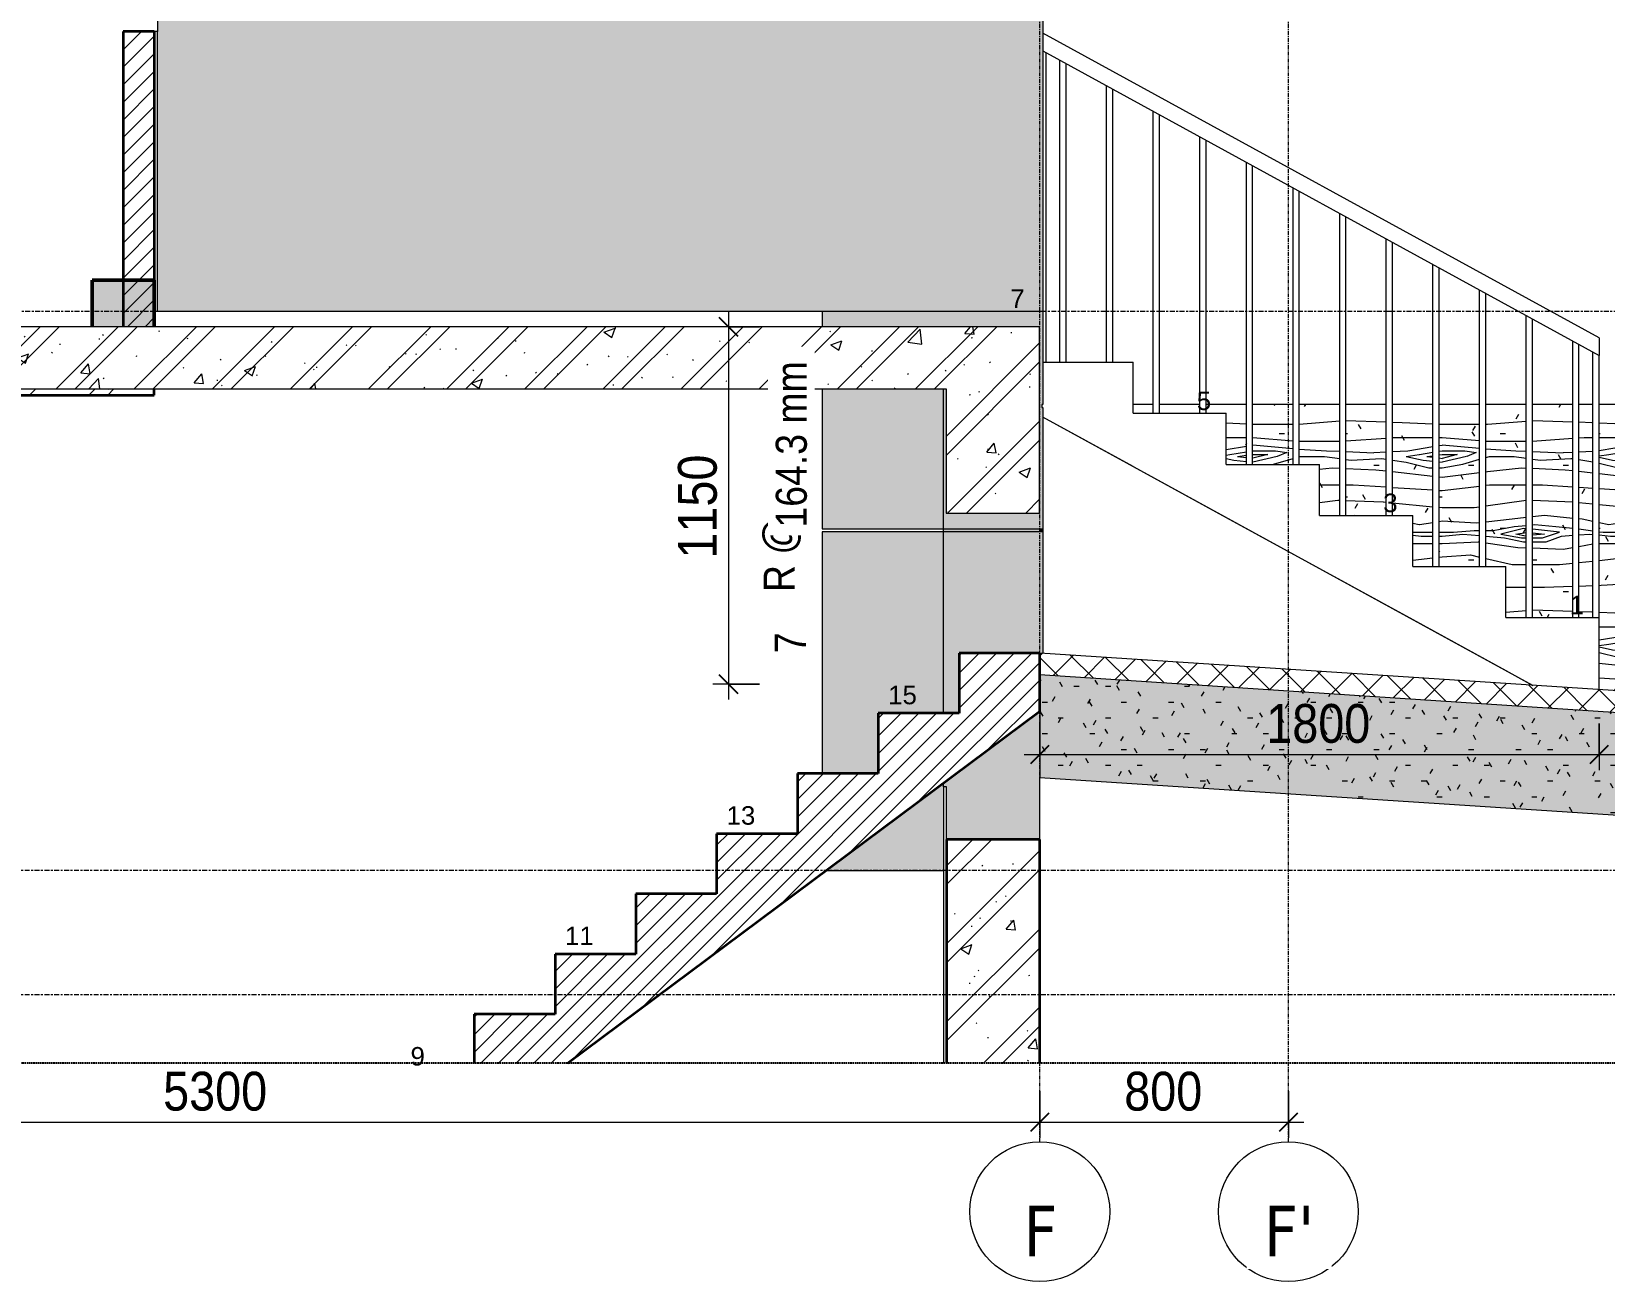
# Model space of a CAD drawing. Header units: millimetres. Extents: x 74302 to 149682, y -1785 to 49068.
# Drawn here: x 106040 to 111102, y -922 to 3100 of the extents above; entities that cross this region are included whole.
import ezdxf

# ---------------------------------------------------------------- set-up
doc = ezdxf.new("R2010")
doc.units = ezdxf.units.MM
for name, pattern in [('Centre', [31.75, 6.35, -4.7625, 15.875, -4.7625]), ('Demolished', [7.14375, 4.7625, -2.38125]), ('Grid Line', [22.225, 12.7, -3.175, 3.175, -3.175]), ('Hidden', [7.14375, 4.7625, -2.38125])]:
    doc.linetypes.add(name, pattern=pattern)
for name, color, linetype, lineweight in [('0-3', 90, 'Continuous', 5), ('A-ANNO-DIMS', 211, 'Continuous', 9), ('A-ANNO-DIMS-50', 211, 'Continuous', 9), ('A-DETL-DEMO', 6, 'Demolished', 18), ('A-DETL-GENF', 92, 'Continuous', 18), ('A-DETL-GENF-3', 92, 'Hidden', 25), ('A-DETL-GENF-4', 9, 'Continuous', 18), ('A-DETL-THIN', 151, 'Continuous', 18), ('A-FLOR-FNSH-1', 250, 'Continuous', 35), ('A-FLOR-FNSH-2', 7, 'Continuous', 18), ('A-FLOR-HRAL', 11, 'Continuous', 18), ('A-FLOR-HRAL-1', 7, 'Continuous', 18), ('A-FLOR-LEVL-2', 51, 'Centre', 9), ('A-FLOR-MCUT', 51, 'Continuous', 18), ('A-FLOR-PATT-1', 253, 'Continuous', 18), ('A-FLOR-PATT-2', 8, 'Continuous', 18), ('A-WALL', 113, 'Continuous', 18), ('A-WALL-2', 250, 'Continuous', 35), ('A-WALL-FNSH-1', 7, 'Continuous', 18), ('A-WALL-PATT-1', 9, 'Continuous', 18), ('A-WALL-PATT-3', 111, 'Continuous', 18), ('A-WALL-PATT-4', 255, 'Continuous', 5), ('A-WALL-PATT-5', 254, 'Continuous', 18), ('S-BEAM-1', 71, 'Continuous', 5), ('S-BEAM-3', 10, 'Continuous', 50), ('S-GRID-1', 1, 'Grid Line', 9), ('S-GRID-IDEN', 1, 'Continuous', 9), ('S-STRS', 31, 'Continuous', 18), ('S-STRS-1', 31, 'Continuous', 35), ('S-STRS-ANNO', 31, 'Continuous', 18), ('S-STRS-IDEN-1', 31, 'Continuous', 9)]:
    doc.layers.add(name, color=color, linetype=linetype, lineweight=lineweight)
doc.styles.add('Arial_1', font='arial.ttf', dxfattribs={"height": 59.53})
doc.styles.add('Tahoma_B', font='tahomabd.ttf', dxfattribs={"height": 162.5})
doc.styles.add('UTM Avo', font='', dxfattribs={"width": 0.9, "height": 125})
doc.styles.add('UTM Avo_1', font='', dxfattribs={"width": 0.9, "height": 100})
doc.styles.get('UTM Avo').set_extended_font_data('UTM Avo')
doc.styles.get('UTM Avo_1').set_extended_font_data('UTM Avo')
doc.dimstyles.new('1_Dim_chi_tiet_2_5', dxfattribs={"dimscale": 304.8, "dimtxt": 124.912619, "dimasz": 0.19685, "dimexe": 0.164042, "dimexo": 0.0625, "dimgap": 0.016404, "dimtad": 1, "dimdec": 0, "dimrnd": 5, "dimzin": 0, "dimdsep": 46, "dimtxsty": 'UTM Avo', "dimblk1": 'OBLIQUE', "dimblk2": 'OBLIQUE', "dimsah": 1, "dimcen": 0.09, "dimdle": 0.164042, "dimazin": 0, "dimtfac": 1, "dimtdec": 4, "dimtix": 1, "dimtmove": 0, "dimatfit": 3, "dimfxl": 0.328084, "dimfxlon": 1, "dimtvp": 1, "dimtolj": 1, "dimtzin": 0, "dimarcsym": 2})
pattern_1 = [(50, (43579.63, 15725), (364.368, -31.8783), [38.1, -419.1]), (355, (43579.63, 15725), (-70.486, 382.113), [30.48, -335.28]), (100.451, (43610, 15722.34), (293.885, 350.233), [32.38, -356.18]), (46.184, (43579.63, 15826.6), (542.158, -84.086), [57.15, -628.65]), (96.636, (43624.8, 15819.6), (474.805, 494.855), [48.57, -534.27]), (351.184, (43579.6, 15826.6), (474.81, 494.85), [45.72, -502.92]), (21, (43630.43, 15801.2), (303.2285, -204.5305), [38.1, -419.1]), (326, (43630.43, 15801.2), (123.604, 368.376), [30.48, -335.28]), (71.451, (43655.7, 15784.16), (426.834, 163.843), [32.38, -356.18]), (37.5, (43579.63, 15725), (6.1766, 169.1102), [3.353, -327.863, 3.353, -337.007, -336.55]), (37.5, (43579.63, 15725), (6.1766, 169.1102), [-671.576, 3.353, -333.197]), (7.5, (43579.63, 15725), (133.6389, 200.3615), [3.353, -190.703, 3.353, -320.243, -128.27]), (7.5, (43579.63, 15725), (133.6389, 200.3615), [-517.652, 3.353, -124.917]), (327.5, (43466.34, 15725), (271.1818, -11.4584), [3.353, -123.647, 3.353, -392.887, -525.78]), (327.5, (43466.34, 15725), (271.1818, -11.4584), [-523.24, 3.353, -522.427]), (317.5, (43415.54, 15725), (296.2585, 50.853), [3.353, -161.747, 3.353, -259.791, -373.38]), (317.5, (43415.54, 15725), (296.2585, 50.853), [-428.244, 3.353, -370.027]), (45, (43579.63, 15725), (-125.7236, 125.7236), []), (45, (43579.63, 15915.5), (-125.7236, 125.7236), [])]
pattern_2 = [(45, (108327.66, 15725), (-28.28427, 28.28427), [])]

# ---------------------------------------------------------------- blocks, each defined once
blk = doc.blocks.new('NCV_TKTC_KET CAU_rvt-3-TKCS_SẢNH - BẬC CẤP 2 - MẶT CẮT 2')
at = {"layer": 'A-FLOR-PATT-1'}
h = blk.add_hatch(dxfattribs=at)
h.set_pattern_fill('FP_19', color=256, style=0, pattern_type=2)
h.set_pattern_definition(pattern_1)
h.paths.add_polyline_path([(40436.9, 1930), (41687.4, 1930), (41687.4, 1950), (40436.9, 1950)])
h = blk.add_hatch(dxfattribs=at)
h.set_pattern_fill('FP_19', color=256, style=0, pattern_type=2)
h.set_pattern_definition(pattern_1)
h.paths.add_polyline_path([(40436.9, 1930), (41687.4, 1930), (41687.4, 1950), (40436.9, 1950)])
at = {"layer": 'A-WALL-PATT-1'}
h = blk.add_hatch(dxfattribs=at)
h.set_pattern_fill('FP_19', color=256, style=0, pattern_type=2)
h.set_pattern_definition(pattern_1)
h.paths.add_polyline_path([(44536.9, -220), (44536.9, 500), (44236.9, 500), (44236.9, -220)])
h = blk.add_hatch(dxfattribs=at)
h.set_pattern_fill('FP_19', color=256, style=0, pattern_type=2)
h.set_pattern_definition(pattern_1)
h.paths.add_polyline_path([(44536.9, -220), (44536.9, 500), (44236.9, 500), (44236.9, -220)])
at = {"layer": 'S-BEAM-1'}
blk.add_hatch(color=256, dxfattribs=at).paths.add_polyline_path([(41687.4, 2150), (41687.4, 2300), (41487.4, 2300), (41487.4, 2150)])
at = {"layer": 'A-FLOR-FNSH-1'}
for p, q in [((40436.9, 1930), (41687.4, 1930)), ((41687.4, 1930), (41687.4, 1950))]:
    blk.add_line(p, q, dxfattribs=at)
at = {"layer": 'A-WALL-2'}
for p, q in [((44236.9, 500), (44236.9, -220)), ((44536.9, 500), (44236.9, 500)), ((44536.9, -220), (44536.9, 500))]:
    blk.add_line(p, q, dxfattribs=at)
at = {"layer": 'S-BEAM-3'}
for p, q in [((41687.4, 2300), (41487.4, 2300)), ((41487.4, 2300), (41487.4, 2150)), ((41687.4, 2150), (41687.4, 2300))]:
    blk.add_line(p, q, dxfattribs=at)
blk = doc.blocks.new('Railing - 20mm-1483599-TKCS_SẢNH - BẬC CẤP 2 - MẶT CẮT 2')
at = {"layer": 'A-FLOR-HRAL'}
for p, q in [((44601.9, 2035.7), (44601.9, 3007.4)), ((44621.9, 2035.7), (44621.9, 2996.4))]:
    blk.add_line(p, q, dxfattribs=at)
blk = doc.blocks.new('Railing - 20mm-1483597-TKCS_SẢNH - BẬC CẤP 2 - MẶT CẮT 2')
at = {"layer": 'A-FLOR-HRAL'}
for p, q in [((44751.9, 2035.7), (44751.9, 2925.3)), ((44771.9, 2035.7), (44771.9, 2914.3))]:
    blk.add_line(p, q, dxfattribs=at)
blk = doc.blocks.new('Railing - 20mm-1483595-TKCS_SẢNH - BẬC CẤP 2 - MẶT CẮT 2')
at = {"layer": 'A-FLOR-HRAL'}
blk.add_line((44556.9, 2035.7), (44556.9, 3032), dxfattribs=at)
blk = doc.blocks.new('Railing - 20mm-1483593-TKCS_SẢNH - BẬC CẤP 2 - MẶT CẮT 2')
at = {"layer": 'A-FLOR-HRAL'}
for p, q in [((46316.9, 1214.3), (46316.9, 2068.2)), ((46336.9, 1214.3), (46336.9, 2057.3))]:
    blk.add_line(p, q, dxfattribs=at)
blk = doc.blocks.new('Railing - Railing-939774-TKCS_SẢNH - BẬC CẤP 2 - MẶT CẮT 2')
for name, p in [('Railing - 20mm-1483595-TKCS_SẢNH - BẬC CẤP 2 - MẶT CẮT 2', (0, 0)), ('Railing - 20mm-1483599-TKCS_SẢNH - BẬC CẤP 2 - MẶT CẮT 2', (0, 0)), ('Railing - 20mm-1483597-TKCS_SẢNH - BẬC CẤP 2 - MẶT CẮT 2', (0, 0)), ('Railing - 20mm-1483599-TKCS_SẢNH - BẬC CẤP 2 - MẶT CẮT 2', (300, -164.3)), ('Railing - 20mm-1483597-TKCS_SẢNH - BẬC CẤP 2 - MẶT CẮT 2', (300, -164.3)), ('Railing - 20mm-1483599-TKCS_SẢNH - BẬC CẤP 2 - MẶT CẮT 2', (600, -328.6)), ('Railing - 20mm-1483597-TKCS_SẢNH - BẬC CẤP 2 - MẶT CẮT 2', (600, -328.6)), ('Railing - 20mm-1483599-TKCS_SẢNH - BẬC CẤP 2 - MẶT CẮT 2', (900, -492.9)), ('Railing - 20mm-1483597-TKCS_SẢNH - BẬC CẤP 2 - MẶT CẮT 2', (900, -492.9)), ('Railing - 20mm-1483599-TKCS_SẢNH - BẬC CẤP 2 - MẶT CẮT 2', (1200, -657.1)), ('Railing - 20mm-1483597-TKCS_SẢNH - BẬC CẤP 2 - MẶT CẮT 2', (1200, -657.1)), ('Railing - 20mm-1483599-TKCS_SẢNH - BẬC CẤP 2 - MẶT CẮT 2', (1500, -821.4)), ('Railing - 20mm-1483597-TKCS_SẢNH - BẬC CẤP 2 - MẶT CẮT 2', (1500, -821.4)), ('Railing - 20mm-1483593-TKCS_SẢNH - BẬC CẤP 2 - MẶT CẮT 2', (0, 0))]:
    blk.add_blockref(name, p)
blk = doc.blocks.new('Top Rail Type - Top Rail_Internal_-939791-TKCS_SẢNH - BẬC CẤP 2 - MẶT CẮT 2')
at = {"layer": 'A-FLOR-HRAL'}
for p, q in [((46336.9, 2114.3), (44546.9, 3094.5)), ((44546.9, 3037.5), (46336.9, 2057.3)), ((46336.9, 2114.3), (46336.9, 2057.3))]:
    blk.add_line(p, q, dxfattribs=at)
blk = doc.blocks.new('BORDER VIEW - BORDER VIEW-2359274-TKCS_SẢNH - BẬC CẤP 2 - MẶT CẮT 2')
at = {"layer": 'A-DETL-GENF-3'}
blk.add_line((48732.3, -220), (38206.9, -220), dxfattribs=at)
blk = doc.blocks.new('Grid - M_Grid Head - Circle-353313-TKCS_SẢNH - BẬC CẤP 2 - MẶT CẮT 2')
at = {"layer": 'S-GRID-IDEN'}
blk.add_circle((39236.9, -697.3), 225, dxfattribs=at)
blk = doc.blocks.new('M_Stair Tag - Standard-143544-TKCS_SẢNH - BẬC CẤP 2 - MẶT CẮT 2')
at = {"layer": 'S-STRS-IDEN-1', "insert": (43648.2, 1417.6), "char_height": 100, "width": 470.25, "attachment_point": 2, "rotation": 90, "line_spacing_factor": 1.107334, "style": 'UTM Avo_1', "bg_fill": 3, "box_fill_scale": 1.25, "bg_fill_color": 256, "bg_fill_true_color": 13158600, "bg_fill_transparency": 0}
blk.add_mtext('\\pt571.5,1143,1714.5,2286,2857.5,3429,4000.5,4572,5143.5,5715,6286.5,6858,7429.5,8001,8572.5,9144,9715.5,10287,10858.5,11430,12001.5,12573,13144.5,13716,14287.5,14859,15430.5,16002,16573.5,17145,17716.5,18288;R @', dxfattribs=at)
blk = doc.blocks.new('DIMBLOCK18-TKCS_SẢNH - BẬC CẤP 2 - MẶT CẮT 2')
at = {"layer": 'A-ANNO-DIMS-50', "lineweight": 25}
for p, q in [((108282.8, 2150), (108252.8, 2180)), ((108282.8, 2150), (108312.8, 2120)), ((108282.8, 1000), (108252.8, 1030)), ((108282.8, 1000), (108312.8, 970))]:
    blk.add_line(p, q, dxfattribs=at)
at = {"layer": 'A-ANNO-DIMS-50'}
for p, q in [((108282.8, 2200), (108282.8, 950)), ((108382.8, 2150), (108232.8, 2150)), ((108282.8, 2150), (108382.8, 2150)), ((108382.8, 1000), (108232.8, 1000)), ((108282.8, 1000), (108382.8, 1000))]:
    blk.add_line(p, q, dxfattribs=at)
at = {"layer": 'A-ANNO-DIMS-50', "color": 0, "insert": (108120.4, 1403.8), "char_height": 125, "width": 410.824, "attachment_point": 1, "rotation": 90, "line_spacing_factor": 1.110334, "style": 'UTM Avo'}
blk.add_mtext('1150', dxfattribs=at)
blk = doc.blocks.new('_Oblique')
at = {"color": 0, "linetype": 'ByBlock', "lineweight": -2}
blk.add_line((-0.5, -0.5), (0.5, 0.5), dxfattribs=at)
blk = doc.blocks.new('DIMBLOCK19-TKCS_SẢNH - BẬC CẤP 2 - MẶT CẮT 2')
at = {"layer": 'A-ANNO-DIMS-50'}
for p, q in [((109285, 873.6), (109285, 723.6)), ((109285, 773.6), (109285, 873.6)), ((111085, 873.6), (111085, 723.6)), ((111085, 773.6), (111085, 873.6)), ((109235, 773.6), (111135, 773.6))]:
    blk.add_line(p, q, dxfattribs=at)
at = {"layer": 'A-ANNO-DIMS-50', "lineweight": 25}
for p, q in [((109285, 773.6), (109255, 743.6)), ((109285, 773.6), (109315, 803.6)), ((111085, 773.6), (111055, 743.6)), ((111085, 773.6), (111115, 803.6))]:
    blk.add_line(p, q, dxfattribs=at)
at = {"layer": 'A-ANNO-DIMS-50', "color": 0, "insert": (110013.8, 936), "char_height": 125, "width": 410.824, "attachment_point": 1, "line_spacing_factor": 1.110334, "style": 'UTM Avo'}
blk.add_mtext('1800', dxfattribs=at)
blk = doc.blocks.new('DIMBLOCK20-TKCS_SẢNH - BẬC CẤP 2 - MẶT CẮT 2')
at = {"layer": 'A-ANNO-DIMS-50'}
for p, q in [((103985, -309.7), (103985, -459.7)), ((103985, -409.7), (103985, -309.7)), ((109285, -309.7), (109285, -459.7)), ((109285, -409.7), (109285, -309.7)), ((103935, -409.7), (109285, -409.7))]:
    blk.add_line(p, q, dxfattribs=at)
at = {"layer": 'A-ANNO-DIMS-50', "lineweight": 25}
for p, q in [((103985, -409.7), (104015, -379.7)), ((109285, -409.7), (109315, -379.7)), ((103985, -409.7), (103955, -439.7)), ((109285, -409.7), (109255, -439.7))]:
    blk.add_line(p, q, dxfattribs=at)
at = {"layer": 'A-ANNO-DIMS-50', "color": 0, "insert": (106463.8, -247.3), "char_height": 125, "width": 410.824, "attachment_point": 1, "line_spacing_factor": 1.110334, "style": 'UTM Avo'}
blk.add_mtext('5300', dxfattribs=at)
blk = doc.blocks.new('DIMBLOCK21-TKCS_SẢNH - BẬC CẤP 2 - MẶT CẮT 2')
at = {"layer": 'A-ANNO-DIMS-50'}
for p, q in [((109285, -309.7), (109285, -459.7)), ((109285, -409.7), (109285, -309.7)), ((110085, -309.7), (110085, -459.7)), ((110085, -409.7), (110085, -309.7)), ((109285, -409.7), (110135, -409.7))]:
    blk.add_line(p, q, dxfattribs=at)
at = {"layer": 'A-ANNO-DIMS-50', "lineweight": 25}
for p, q in [((109285, -409.7), (109315, -379.7)), ((110085, -409.7), (110115, -379.7)), ((109285, -409.7), (109255, -439.7)), ((110085, -409.7), (110055, -439.7))]:
    blk.add_line(p, q, dxfattribs=at)
at = {"layer": 'A-ANNO-DIMS-50', "color": 0, "insert": (109556.6, -247.3), "char_height": 125, "width": 308.118, "attachment_point": 1, "line_spacing_factor": 1.110334, "style": 'UTM Avo'}
blk.add_mtext('800', dxfattribs=at)

msp = doc.modelspace()

# ---------------------------------------------------------------- hatches: boundary and pattern name
at = {"layer": 'A-DETL-GENF-4'}
h = msp.add_hatch(dxfattribs=at)
h.set_pattern_fill('FP_19', color=256, style=0, pattern_type=2)
h.set_pattern_definition([(50, (108327.66, 15725), (364.368, -31.878), [38.1, -419.1]), (355, (108327.66, 15725), (-70.486, 382.113), [30.48, -335.28]), (100.451, (108358.02, 15722.34), (293.885, 350.233), [32.38, -356.18]), (46.184, (108327.66, 15826.6), (542.158, -84.086), [57.15, -628.65]), (96.636, (108372.84, 15819.6), (474.805, 494.855), [48.57, -534.27]), (351.184, (108327.66, 15826.6), (474.81, 494.85), [45.72, -502.92]), (21, (108378.46, 15801.2), (303.2285, -204.5305), [38.1, -419.1]), (326, (108378.46, 15801.2), (123.604, 368.376), [30.48, -335.28]), (71.451, (108403.73, 15784.16), (426.834, 163.843), [32.38, -356.18]), (37.5, (108327.66, 15725), (6.1766, 169.1102), [3.353, -327.863, 3.353, -337.007, -336.55]), (37.5, (108327.66, 15725), (6.1766, 169.1102), [-671.576, 3.353, -333.197]), (7.5, (108327.66, 15725), (133.6389, 200.3615), [3.353, -190.703, 3.353, -320.243, -128.27]), (7.5, (108327.66, 15725), (133.6389, 200.3615), [-517.652, 3.353, -124.917]), (327.5, (108214.37, 15725), (271.1818, -11.4584), [3.353, -123.647, 3.353, -392.887, -525.78]), (327.5, (108214.37, 15725), (271.1818, -11.4584), [-523.24, 3.353, -522.427]), (317.5, (108163.57, 15725), (296.2585, 50.853), [3.353, -161.747, 3.353, -259.791, -373.38]), (317.5, (108163.57, 15725), (296.2585, 50.853), [-428.244, 3.353, -370.027]), (45, (108327.66, 15725), (-125.7236, 125.7236), []), (45, (108327.66, 15915.5), (-125.7236, 125.7236), [])])
h.paths.add_polyline_path([(109284.2, 1550), (109284.2, 2150), (102805, 2150), (102805, 1950), (104683.7, 1950), (104683.7, 1550), (104983.7, 1550), (104983.7, 1950), (108983.3, 1950), (108983.3, 1550)])
at = {"layer": 'A-FLOR-PATT-2'}
h = msp.add_hatch(dxfattribs=at)
h.set_pattern_fill('FP_22', color=256, style=0, pattern_type=2)
h.set_pattern_definition([(45, (108327.66, 15725), (-53.033, 53.033), []), (135, (108327.66, 15725), (-53.033, -53.033), [])])
h.paths.add_polyline_path([(112334.4, 830), (112334.4, 900), (109285, 1100), (109285, 1030), (110937.4, 921.6)])
h = msp.add_hatch(dxfattribs=at)
h.set_pattern_fill('FP_20', color=256, style=0, pattern_type=2)
h.set_pattern_definition([(0, (108327.66, 15725), (203.2, 50.8), [16.764, -135.636, 16.764, -135.636, -812.8]), (0, (108327.66, 15725), (203.2, 50.8), [-304.8, 16.764, -288.036, 16.764, -135.636, -355.6]), (0, (108327.66, 15725), (203.2, 50.8), [-762, 16.764, -84.836, 16.764, -237.236]), (120, (108403.86, 15750.4), (-145.59409, 150.57636), [16.764, -135.636, 16.764, -135.636, -812.8]), (120, (108403.86, 15750.4), (-145.59409, 150.57636), [-304.8, 16.764, -288.036, 16.764, -135.636, -355.6]), (120, (108403.86, 15750.4), (-145.59409, 150.57636), [-762, 16.764, -84.836, 16.764, -237.236]), (240, (108429.26, 15852), (-57.60591, -201.37636), [16.764, -135.636, 16.764, -135.636, -812.8]), (240, (108429.26, 15852), (-57.60591, -201.37636), [-304.8, 16.764, -288.036, 16.764, -135.636, -355.6]), (240, (108429.26, 15852), (-57.60591, -201.37636), [-762, 16.764, -84.836, 16.764, -237.236])])
h.paths.add_polyline_path([(112334.4, 500), (112334.4, 830), (109285, 1030), (109285, 700), (110937.4, 591.6)])
h = msp.add_hatch(dxfattribs=at)
h.set_pattern_fill('FP_21', color=256, style=0, pattern_type=2)
h.set_pattern_definition([(50, (108327.66, 15725), (91.09195, -7.96922), [9.525, -104.775]), (355, (108327.66, 15725), (-17.6212, 95.5283), [7.62, -83.82]), (100.451, (108335.25, 15724.34), (73.47134, 87.55785), [8.095, -89.045]), (46.184, (108327.66, 15750.4), (135.5398, -21.0213), [14.287, -157.162]), (96.636, (108338.95, 15748.65), (118.7017, 123.7142), [12.143, -133.568]), (351.184, (108327.66, 15750.4), (118.7029, 123.713), [11.43, -125.73]), (21, (108340.36, 15744.05), (75.80726, -51.1323), [9.525, -104.775]), (326, (108340.36, 15744.05), (30.9012, 92.09387), [7.62, -83.82]), (71.451, (108346.68, 15739.79), (106.70837, 40.9602), [8.095, -89.045]), (37.5, (108327.66, 15725), (1.54416, 42.27754), [1.676, -81.128, 1.676, -83.414, -84.138]), (37.5, (108327.66, 15725), (1.54416, 42.27754), [-167.894, 1.676, -82.461]), (7.5, (108327.66, 15725), (33.40972, 50.09037), [1.676, -46.838, 1.676, -79.223, -32.068]), (7.5, (108327.66, 15725), (33.40972, 50.09037), [-129.413, 1.676, -30.391]), (327.5, (108299.338, 15725), (67.79551, -2.864035), [1.676, -30.074, 1.676, -97.384, -131.445]), (327.5, (108299.338, 15725), (67.79551, -2.864035), [-130.81, 1.676, -129.769]), (317.5, (108286.64, 15725), (74.06478, 12.71375), [1.676, -39.599, 1.676, -64.11, -93.345]), (317.5, (108286.64, 15725), (74.06478, 12.71375), [-107.061, 1.676, -91.669])])
h.paths.add_polyline_path([(112334.4, 500), (112334.4, 830), (109285, 1030), (109285, 700), (110937.4, 591.6)])
at = {"layer": 'A-WALL-PATT-3'}
h = msp.add_hatch(dxfattribs=at)
h.set_pattern_fill('FP_18', color=256, style=0, pattern_type=2)
h.set_pattern_definition(pattern_2)
h.paths.add_polyline_path([(106435.4, 2150), (106435.4, 3100), (106335.4, 3100), (106335.4, 2150)])
h.paths.add_polyline_path([(106435.4, 4500), (106435.4, 5350), (106335.4, 5350), (106335.4, 4500)])
at = {"layer": 'A-WALL-PATT-4'}
h = msp.add_hatch(color=256, dxfattribs=at)
h.paths.add_polyline_path([(108899.5, 2200), (109285, 2200), (109285, 3290), (108580, 3290), (108580, 2200)])
h.paths.add_polyline_path([(108580, 3300), (109285, 3300), (109285, 4690), (108580, 4690)])
h.paths.add_polyline_path([(108580, 4700), (109285, 4700), (109285, 4950), (108983.3, 4950), (108983.3, 5330), (108580, 5330), (108580, 4874.8)])
h.paths.add_polyline_path([(108985, 5550), (109085, 5550), (109085, 5600), (108580, 5600), (108580, 5550), (108983.3, 5550)])
h = msp.add_hatch(color=256, dxfattribs=at)
h.paths.add_polyline_path([(106445.4, 2200), (108580, 2200), (108580, 3290), (106445.4, 3290), (106445.4, 2205)])
h.paths.add_polyline_path([(108580, 3300), (108580, 4690), (106445.4, 4690), (106445.4, 3300), (108220.2, 3300)])
h.paths.add_polyline_path([(106445.4, 4700), (108580, 4700), (108580, 5330), (106445.4, 5330), (106445.4, 4703.3)])
h = msp.add_hatch(color=256, dxfattribs=at)
h.paths.add_polyline_path([(109295, 2200), (109295, 3290), (109285, 3290), (109285, 2200)])
h.paths.add_polyline_path([(109285, 3300), (109295, 3300), (109295, 4690), (109285, 4690)])
h.paths.add_polyline_path([(109295, 4700), (109295, 4950), (109285, 4950), (109285, 4700)])
h = msp.add_hatch(color=256, dxfattribs=at)
h.paths.add_polyline_path([(108596.6, 400), (108975, 400), (108975, 670), (108985, 670), (108985, 500), (109285, 500), (109285, 912.9), (108635.1, 428.6)])
h.paths.add_polyline_path([(108585, 712.5), (108765, 712.5), (108765, 906.2), (109025, 906.2), (109025, 1100), (109285, 1100), (109285, 1490), (108585, 1490), (108585, 906.2)])
h.paths.add_polyline_path([(108585, 1500), (109285, 1500), (109285, 2200), (108585, 2200), (108585, 2150), (109284.2, 2150), (109284.2, 1550), (108983.3, 1550), (108983.3, 1950), (108585, 1950)])
h = msp.add_hatch(color=256, dxfattribs=at)
h.paths.add_polyline_path([(109295, 1099.3), (109295, 1490), (109285, 1490), (109285, 1100), (109290.6, 1099.6)])
h.paths.add_polyline_path([(109285, 1500), (109295, 1500), (109295, 1890), (109291, 1890), (109291, 1900), (109295, 1900), (109295, 2200), (109285, 2200)])
for points in [[(108975, 1490), (109285, 1490), (109285, 1500), (108975, 1500)], [(109285, 1490), (109295, 1490), (109295, 1500), (109285, 1500)]]:
    msp.add_hatch(color=256, dxfattribs=at).paths.add_polyline_path(points)
at = {"layer": 'A-WALL-PATT-5'}
h = msp.add_hatch(dxfattribs=at)
h.set_pattern_fill('FP_25', color=256, style=0, pattern_type=2)
h.set_pattern_definition([(0, (108327.66, 15725), (406.4, 101.6), [16.764, -288.036, 16.764, -288.036, -1625.6]), (0, (108327.66, 15725), (406.4, 101.6), [-609.6, 16.764, -592.836, 16.764, -288.036, -711.2]), (0, (108327.66, 15725), (406.4, 101.6), [-1524, 16.764, -186.436, 16.764, -491.236]), (120, (108480.06, 15775.8), (-291.1882, 301.1527), [16.764, -288.036, 16.764, -288.036, -1625.6]), (120, (108480.06, 15775.8), (-291.1882, 301.1527), [-609.6, 16.764, -592.836, 16.764, -288.036, -711.2]), (120, (108480.06, 15775.8), (-291.1882, 301.1527), [-1524, 16.764, -186.436, 16.764, -491.236]), (240, (108530.86, 15979), (-115.2118, -402.7527), [16.764, -288.036, 16.764, -288.036, -1625.6]), (240, (108530.86, 15979), (-115.2118, -402.7527), [-609.6, 16.764, -592.836, 16.764, -288.036, -711.2]), (240, (108530.86, 15979), (-115.2118, -402.7527), [-1524, 16.764, -186.436, 16.764, -491.236])])
h.paths.add_polyline_path([(111185.4, 975.4), (111185.4, 1900), (111085, 1899.5), (111085, 981.9)])
h.paths.add_polyline_path([(110964.6, 1214.3), (111000, 1214.3), (111000, 1900), (110870, 1900), (110870, 1214.3), (110937.4, 1214.3)])
h.paths.add_polyline_path([(111020, 1214.3), (111065, 1214.3), (111065, 1900), (111020, 1900), (111020, 1538.7)])
h.paths.add_polyline_path([(110785, 1214.3), (110850, 1214.3), (110850, 1900), (110720, 1900), (110720, 1378.6), (110785, 1378.6)])
h.paths.add_polyline_path([(110587.5, 1378.6), (110700, 1378.6), (110700, 1900), (110570, 1900), (110570, 1378.6)])
h.paths.add_polyline_path([(110485, 1378.6), (110550, 1378.6), (110550, 1900), (110420, 1900), (110420, 1542.9), (110485, 1542.9), (110485, 1464.4)])
h.paths.add_polyline_path([(110400, 1542.9), (110400, 1900), (110270, 1900), (110270, 1542.9)])
h.paths.add_polyline_path([(110250, 1542.9), (110250, 1900), (110120, 1900), (110120, 1707.1), (110185, 1707.1), (110185, 1542.9)])
h.paths.add_polyline_path([(109950, 1707.1), (109950, 1900), (109820, 1900), (109820, 1871.4), (109885, 1871.4), (109885, 1707.1)])
h.paths.add_polyline_path([(109970, 1707.1), (110100, 1707.1), (110100, 1900), (109970, 1900), (109970, 1709.1)])
h.paths.add_polyline_path([(109585, 1871.4), (109650, 1871.4), (109650, 1900), (109585, 1900), (109585, 1891.5)])
h.paths.add_polyline_path([(109800, 1871.4), (109800, 1900), (109670, 1900), (109670, 1871.4)])
h = msp.add_hatch(dxfattribs=at)
h.set_pattern_fill('FP_26', color=256, style=0, pattern_type=2)
h.set_pattern_definition([(349.695, (111374.37, 869.39), (3657.5982, -609.61), [68.155, -6747.38]), (0, (111441.4, 857.2), (609.6, 609.6), [67.06, -542.54]), (18.435, (111508.48, 857.2), (1219.2, 609.602), [57.83, -1869.89]), (172.875, (111563.35, 875.49), (4267.1994, -609.599), [49.15, -4865.604]), (174.806, (111514.58, 881.584), (6096.004, -609.5547), [67.333, -6665.92]), (194.036, (111447.52, 887.68), (-1828.802, -609.592), [75.4, -2438.04]), (9.462, (111423.14, 869.39), (3048.005, 609.5835), [37.08, -3670.97]), (353.66, (111459.715, 875.49), (-4876.8008, 609.5835), [55.2, -5464.96]), (185.711, (111514.58, 869.39), (-5486.3951, -609.6394), [61.264, -6065.14]), (168.69, (111453.62, 863.3), (2438.4, -609.6026), [31.084, -3077.28]), (354.806, (111319.507, 863.296), (-6096.004, 609.5547), [67.333, -6665.92]), (348.69, (111386.56, 857.2), (-2438.4, 609.6026), [62.17, -3046.194]), (0, (111447.5, 845), (609.6, 609.6), [73.15, -536.45]), (20.556, (111520.675, 845.01), (3048, 1219.197), [52.084, -5156.34]), (3.814, (111569.443, 863.296), (8534.40115, 609.5889), [91.643, -9072.654]), (354.806, (111660.88, 869.39), (-6096.004, 609.5547), [67.333, -6665.92]), (0, (111727.94, 863.3), (609.6, 609.6), [67.06, -542.54]), (5.194, (111185.395, 863.296), (6096.004, 609.5547), [67.333, -6665.92]), (354.806, (111252.45, 869.39), (-6096.004, 609.5547), [67.333, -6665.92]), (0, (111185.4, 875.5), (609.6, 609.6), [36.58, -573.02]), (5.194, (111221.97, 875.49), (6096.004, 609.5547), [67.333, -6665.92]), (0, (111289, 881.6), (609.6, 609.6), [60.96, -548.64]), (10.305, (111349.987, 881.584), (-3657.5982, -609.61), [68.155, -6747.38]), (5.194, (111417.04, 893.776), (6096.004, 609.5547), [67.333, -6665.92]), (354.806, (111484.1, 899.87), (-6096.004, 609.5547), [67.333, -6665.92]), (354.806, (111551.155, 893.776), (-6096.004, 609.5547), [67.333, -6665.92]), (351.87, (111618.21, 887.68), (-3657.6004, 609.593), [86.21, -4224.31]), (0, (111703.55, 875.5), (609.6, 609.6), [91.44, -518.16]), (347.471, (111679.17, 509.73), (3047.9989, -609.6108), [56.2, -5564.033]), (354.289, (111734.035, 497.536), (-5486.3951, 609.6394), [61.264, -6065.14]), (8.13, (111679.17, 509.73), (3657.6004, 609.593), [43.105, -4267.42]), (9.462, (111721.84, 515.82), (3048.005, 609.5835), [74.16, -3633.89]), (0, (111185.4, 528), (609.6, 609.6), [73.15, -536.45]), (350.538, (111258.55, 528.02), (-3048.005, 609.5835), [37.08, -3670.97]), (201.801, (111295.12, 521.92), (1828.8045, 609.587), [32.83, -3249.97]), (192.995, (111264.643, 509.73), (5486.3931, 1219.2375), [81.33, -8051.747]), (352.875, (111746.23, 509.73), (-4267.1994, 609.5991), [49.15, -4865.604]), (7.125, (111746.23, 509.73), (4267.1994, 609.5991), [49.15, -4865.604]), (0, (111185.4, 515.8), (609.6, 609.6), [48.77, -560.83]), (194.036, (111234.16, 515.82), (-1828.802, -609.592), [50.27, -2463.18]), (356.633, (111319.507, 534.112), (-9753.5944, 609.6919), [103.81, -10277.302]), (357.709, (111423.139, 528.016), (-14630.39665, 609.6991), [152.522, -15099.665]), (3.18, (111575.54, 521.92), (10363.1983, 609.6312), [109.897, -10879.823]), (9.462, (111685.27, 528.02), (3048.005, 609.5835), [111.24, -3596.81]), (10.305, (111185.395, 473.15), (-3657.5982, -609.61), [68.155, -6747.38]), (15.945, (111252.45, 485.34), (-2438.4042, -609.583), [88.76, -4349.196]), (0, (111337.8, 509.7), (609.6, 609.6), [79.25, -530.35]), (351.87, (111417.04, 509.73), (-3657.6004, 609.593), [86.21, -4224.31]), (3.576, (111502.387, 497.536), (9144.00297, 609.5468), [97.726, -9674.906]), (351.254, (111599.923, 503.63), (4267.201, -609.5878), [80.18, -7937.856]), (345.964, (111679.17, 491.44), (-1828.802, 609.592), [75.4, -2438.04]), (0, (111752.3, 473.15), (609.6, 609.6), [42.67, -566.93]), (174.806, (111319.507, 534.11), (6096.004, -609.5547), [134.665, -6598.587]), (355.236, (111185.395, 570.69), (-6705.5965, 609.6414), [146.81, -7193.745]), (0, (111331.7, 558.5), (609.6, 609.6), [140.21, -469.39]), (4.086, (111471.907, 558.496), (7924.795, 609.6527), [171.123, -8385.02]), (0, (111642.6, 570.7), (609.6, 609.6), [152.4, -457.2]), (7.125, (111185.395, 442.67), (4267.1994, 609.599), [147.443, -4767.31]), (6.34, (111331.7, 460.96), (4876.8008, 609.5835), [110.403, -5409.76]), (357.51, (111441.427, 473.152), (-13411.19697, 609.7044), [140.34, -13893.706]), (353.48, (111581.635, 467.056), (-15849.59217, 1828.85517), [214.749, -21260.135]), (3.013, (111185.395, 838.912), (10972.79715, 609.6408), [115.984, -11482.446]), (351.87, (111301.22, 845.01), (-3657.6004, 609.593), [129.316, -4181.21]), (357.614, (111429.235, 826.72), (-14020.79943, 609.61372), [146.43, -14496.664]), (10.62, (111575.54, 820.624), (-6705.59246, -1219.2397), [99.236, -9824.334]), (0, (111673.1, 838.9), (609.6, 609.6), [121.92, -487.68]), (356.82, (111185.395, 912.064), (-10363.1983, 609.6312), [109.897, -10879.823]), (6.009, (111295.123, 905.968), (-6095.999, -609.5992), [116.464, -11529.93]), (6.71, (111410.947, 918.16), (-5486.39734, -609.61573), [104.346, -10330.325]), (354.289, (111514.58, 930.35), (-5486.3951, 609.6394), [122.53, -6003.877]), (347.905, (111636.5, 918.16), (-5486.3949, 1219.22295), [87.28, -8640.862]), (9.462, (111721.84, 899.87), (3048.005, 609.5835), [74.16, -3633.89]), (3.814, (111185.395, 796.24), (8534.40115, 609.5889), [91.643, -9072.654]), (347.196, (111276.835, 802.336), (-7924.80896, 1828.76326), [137.532, -13615.67]), (0, (111410.95, 771.86), (609.6, 609.6), [152.4, -457.2]), (5.44, (111563.347, 771.856), (-6705.6025, -609.56085), [128.595, -12730.932]), (6.71, (111691.363, 784.048), (-5486.39734, -609.61573), [104.346, -10330.325]), (0, (111185.4, 954.74), (609.6, 609.6), [103.63, -505.97]), (8.13, (111289.03, 954.74), (3657.6004, 609.593), [172.42, -4138.1]), (357.614, (111459.715, 979.12), (-14020.79943, 609.61372), [146.43, -14496.664]), (354.472, (111606.019, 973.024), (12801.59101, -1219.3029), [189.859, -18796.025]), (6.843, (111185.395, 400), (-10363.19504, -1219.24128), [153.494, -15195.842]), (0, (111337.8, 418.3), (609.6, 609.6), [170.69, -438.91]), (356.348, (111508.483, 418.288), (-18897.60496, 1219.126665), [287.095, -28422.422]), (0, (111185.4, 613.36), (609.6, 609.6), [146.3, -463.3]), (4.764, (111331.7, 613.36), (6705.5965, 609.6414), [146.81, -7193.745]), (358.152, (111478.003, 625.552), (-18287.99624, 609.72412), [189.074, -18718.355]), (357.274, (111666.98, 619.456), (-12192.00424, 609.53415), [128.16, -12687.945]), (354.806, (111185.395, 710.896), (-6096.004, 609.5547), [134.665, -6598.587]), (0, (111319.5, 698.7), (609.6, 609.6), [195.07, -414.53]), (1.909, (111514.579, 698.704), (17678.40105, 609.55323), [182.982, -18115.176]), (3.576, (111697.46, 704.8), (9144.00297, 609.5468), [97.726, -9674.906])])
h.paths.add_polyline_path([(111185.4, 975.4), (111185.4, 1900), (111085, 1899.5), (111085, 981.9)])
h.paths.add_polyline_path([(110964.6, 1214.3), (111000, 1214.3), (111000, 1900), (110870, 1900), (110870, 1214.3), (110937.4, 1214.3)])
h.paths.add_polyline_path([(111020, 1214.3), (111065, 1214.3), (111065, 1900), (111020, 1900), (111020, 1538.7)])
h.paths.add_polyline_path([(110785, 1214.3), (110850, 1214.3), (110850, 1900), (110720, 1900), (110720, 1378.6), (110785, 1378.6)])
h.paths.add_polyline_path([(110587.5, 1378.6), (110700, 1378.6), (110700, 1900), (110570, 1900), (110570, 1378.6)])
h.paths.add_polyline_path([(110485, 1378.6), (110550, 1378.6), (110550, 1900), (110420, 1900), (110420, 1542.9), (110485, 1542.9), (110485, 1464.4)])
h.paths.add_polyline_path([(110400, 1542.9), (110400, 1900), (110270, 1900), (110270, 1542.9)])
h.paths.add_polyline_path([(110250, 1542.9), (110250, 1900), (110120, 1900), (110120, 1707.1), (110185, 1707.1), (110185, 1542.9)])
h.paths.add_polyline_path([(109950, 1707.1), (109950, 1900), (109820, 1900), (109820, 1871.4), (109885, 1871.4), (109885, 1707.1)])
h.paths.add_polyline_path([(109970, 1707.1), (110100, 1707.1), (110100, 1900), (109970, 1900), (109970, 1709.1)])
h.paths.add_polyline_path([(109585, 1871.4), (109650, 1871.4), (109650, 1900), (109585, 1900), (109585, 1891.5)])
h.paths.add_polyline_path([(109800, 1871.4), (109800, 1900), (109670, 1900), (109670, 1871.4)])
at = {"layer": 'S-STRS'}
h = msp.add_hatch(dxfattribs=at)
h.set_pattern_fill('FP_18', color=256, style=0, pattern_type=2)
h.set_pattern_definition(pattern_2)
h.paths.add_polyline_path([(107764.6, -220), (109285, 912.9), (109285, 1100), (109025, 1100), (109025, 906.2), (108765, 906.2), (108765, 712.5), (108505, 712.5), (108505, 518.7), (108245, 518.7), (108245, 325), (107985, 325), (107985, 131.2), (107725, 131.2), (107725, -62.5), (107465, -62.5), (107465, -220), (107549.6, -220)])

# ---------------------------------------------------------------- linework, layer by layer
at = {"layer": 'A-DETL-DEMO'}
msp.add_line((110864, 1000), (110866.2, 1000), dxfattribs=at)
at = {"layer": 'A-DETL-THIN'}
for p, q in [((109284.2, 2150), (102805, 2150)), ((109284.2, 1550), (109284.2, 2150)), ((104983.7, 1950), (108983.3, 1950)), ((108983.3, 1950), (108983.3, 1550)), ((108983.3, 1550), (109284.2, 1550))]:
    msp.add_line(p, q, dxfattribs=at)
at = {"layer": 'A-FLOR-FNSH-2'}
for p, q in [((109285, 1100), (109285, 700)), ((112334.4, 900), (109285, 1100)), ((109285, 700), (112334.4, 500))]:
    msp.add_line(p, q, dxfattribs=at)
at = {"layer": 'A-FLOR-LEVL-2'}
for p, q in [((102167.3, 2200), (114458.9, 2200)), ((114458.9, 400), (102167.3, 400)), ((113823.9, 0), (102167.3, 0))]:
    msp.add_line(p, q, dxfattribs=at)
at = {"layer": 'A-FLOR-MCUT'}
msp.add_line((112334.4, 830), (109285, 1030), dxfattribs=at)
at = {"layer": 'A-WALL'}
for p, q in [((106445.4, 3290), (106445.4, 3100)), ((109295, 3290), (109295, 2200)), ((106445.4, 2200), (109295, 2200)), ((108585, 2200), (108585, 2150)), ((109295, 2200), (109295, 1900)), ((108585, 1950), (108585, 1500)), ((108975, 906.2), (108975, 1950)), ((109291, 1900), (109291, 1890)), ((109295, 1900), (109291, 1900)), ((109291, 1890), (109295, 1890)), ((109295, 1890), (109295, 1099.3)), ((109650, 1900), (109585, 1900)), ((109800, 1900), (109670, 1900)), ((109950, 1900), (109820, 1900)), ((110100, 1900), (109970, 1900)), ((110250, 1900), (110120, 1900)), ((110400, 1900), (110270, 1900)), ((110550, 1900), (110420, 1900)), ((110700, 1900), (110570, 1900)), ((110850, 1900), (110720, 1900)), ((111000, 1900), (110870, 1900)), ((111065, 1900), (111020, 1900)), ((111195.4, 1900), (111085, 1900)), ((110871.4, 996), (109295, 1859.2)), ((108585, 1500), (109295, 1500)), ((109295, 1490), (108585, 1490)), ((108585, 1490), (108585, 712.5)), ((108975, 670), (108975, 681.9)), ((109285, 500), (109285, 700)), ((108596.6, 400), (108975, 400))]:
    msp.add_line(p, q, dxfattribs=at)
at = {"layer": 'A-WALL-2'}
for p, q in [((106435.4, 3100), (106335.4, 3100)), ((106335.4, 3100), (106335.4, 2150)), ((106435.4, 3100), (106435.4, 2150))]:
    msp.add_line(p, q, dxfattribs=at)
at = {"layer": 'A-WALL-FNSH-1'}
for p, q in [((106445.4, 3100), (106435.4, 3100)), ((106445.4, 2200), (106445.4, 3100)), ((106435.4, 2200), (106445.4, 2200)), ((108985, 670), (108975, 670)), ((108975, 670), (108975, -220)), ((108985, -220), (108985, 670))]:
    msp.add_line(p, q, dxfattribs=at)
at = {"layer": 'S-GRID-1'}
for p, q in [((109285, 777.7), (109285, 4978.5)), ((110085, 777.7), (110085, 4978.5)), ((109285, -472.3), (109285, 777.7)), ((110085, -472.3), (110085, 777.7))]:
    msp.add_line(p, q, dxfattribs=at)
at = {"layer": 'S-STRS'}
for p, q in [((109295, 2035.7), (109585, 2035.7)), ((109585, 1871.4), (109585, 2035.7)), ((109585, 1700.4), (109295, 1859.2)), ((109585, 1871.4), (109885, 1871.4)), ((109885, 1707.1), (109885, 1871.4)), ((109585, 1700.4), (109885, 1536.1)), ((109885, 1707.1), (110185, 1707.1)), ((110185, 1542.9), (110185, 1707.1)), ((109885, 1536.1), (110185, 1371.8)), ((110185, 1542.9), (110485, 1542.9)), ((110485, 1378.6), (110485, 1542.9)), ((110185, 1371.8), (110485, 1207.6)), ((110485, 1378.6), (110785, 1378.6)), ((110785, 1214.3), (110785, 1378.6)), ((110485, 1207.6), (110785, 1043.3)), ((110785, 1214.3), (111085, 1214.3)), ((111085, 981.9), (111085, 1214.3)), ((110785, 1043.3), (110871.4, 996))]:
    msp.add_line(p, q, dxfattribs=at)
at = {"layer": 'S-STRS-1'}
for p, q in [((109285, 1100), (109025, 1100)), ((109025, 1100), (109025, 906.2)), ((109285, 912.9), (109285, 1100)), ((107764.6, -220), (109285, 912.9)), ((109025, 906.2), (108765, 906.2)), ((108765, 906.2), (108765, 712.5)), ((108765, 712.5), (108505, 712.5)), ((108505, 712.5), (108505, 518.7)), ((108505, 518.7), (108245, 518.7)), ((108245, 518.7), (108245, 325)), ((108245, 325), (107985, 325)), ((107985, 325), (107985, 131.2)), ((107985, 131.2), (107725, 131.2)), ((107725, 131.2), (107725, -62.5)), ((107725, -62.5), (107465, -62.5)), ((107465, -62.5), (107465, -220))]:
    msp.add_line(p, q, dxfattribs=at)

# ---------------------------------------------------------------- block references
at = {"layer": '0-3'}
msp.add_blockref('NCV_TKTC_KET CAU_rvt-3-TKCS_SẢNH - BẬC CẤP 2 - MẶT CẮT 2', (64748, 0), dxfattribs=at)
at = {"layer": 'A-DETL-GENF'}
msp.add_blockref('BORDER VIEW - BORDER VIEW-2359274-TKCS_SẢNH - BẬC CẤP 2 - MẶT CẮT 2', (64748, 0), dxfattribs=at)
at = {"layer": 'A-FLOR-HRAL'}
msp.add_blockref('Top Rail Type - Top Rail_Internal_-939791-TKCS_SẢNH - BẬC CẤP 2 - MẶT CẮT 2', (64748, 0), dxfattribs=at)
at = {"layer": 'A-FLOR-HRAL-1'}
msp.add_blockref('Railing - Railing-939774-TKCS_SẢNH - BẬC CẤP 2 - MẶT CẮT 2', (64748, 0), dxfattribs=at)
at = {"layer": 'S-GRID-IDEN'}
for p in [(70048, 0), (70848, 0)]:
    msp.add_blockref('Grid - M_Grid Head - Circle-353313-TKCS_SẢNH - BẬC CẤP 2 - MẶT CẮT 2', p, dxfattribs=at)

# ---------------------------------------------------------------- texts
at = {"layer": 'S-STRS-ANNO', "attachment_point": 1, "line_spacing_factor": 0.941778, "style": 'Arial_1'}
for s, insert, char_height, width in [('7', (109190, 2270), 59.5, 54.943), ('5', (109790, 1941.4), 59.5, 54.943), ('3', (110390, 1612.9), 59.5, 54.943), ('1', (110990, 1284.3), 59.5, 54.943), ('15', (108796.9, 994.7), 59.53, 109.886), ('13', (108276.9, 607.2), 59.53, 109.886), ('11', (107756.9, 219.7), 59.53, 109.886), ('9', (107259.8, -167.8), 59.5, 54.943)]:
    msp.add_mtext(s, dxfattribs=dict(at, insert=insert, char_height=char_height, width=width))

# ---------------------------------------------------------------- dimensions: what is measured, and where the dimension line sits
at = {"layer": 'A-ANNO-DIMS'}
for base, p1, p2, override, picture, middle in [((111085, 773.6), (109285, 873.6), (111085, 873.6), {"dimpost": '<>', "dimfxl": 1800}, 'DIMBLOCK19-TKCS_SẢNH - BẬC CẤP 2 - MẶT CẮT 2', (110185, 843.3)), ((109285, -409.7), (103985, -309.7), (109285, -309.7), {"dimpost": '<>', "dimfxl": 5300}, 'DIMBLOCK20-TKCS_SẢNH - BẬC CẤP 2 - MẶT CẮT 2', (106635, -340)), ((110085, -409.7), (109285, -309.7), (110085, -309.7), {"dimpost": '<>', "dimfxl": 800}, 'DIMBLOCK21-TKCS_SẢNH - BẬC CẤP 2 - MẶT CẮT 2', (109685, -340))]:
    dim = msp.add_linear_dim(base=base, p1=p1, p2=p2, dimstyle='1_Dim_chi_tiet_2_5', override=override, dxfattribs=at)
    dim.commit()
    dim.dimension.update_dxf_attribs({"geometry": picture, "text_midpoint": middle})

# ---------------------------------------------------------------- next in the draw order: block references
at = {"layer": 'S-STRS-IDEN-1'}
msp.add_blockref('M_Stair Tag - Standard-143544-TKCS_SẢNH - BẬC CẤP 2 - MẶT CẮT 2', (64748, 0), dxfattribs=at)

# ---------------------------------------------------------------- next in the draw order: texts
at = {"layer": 'S-GRID-IDEN', "char_height": 162.5, "attachment_point": 5, "line_spacing_factor": 0.996129, "style": 'Tahoma_B', "bg_fill": 3, "box_fill_scale": 1.25, "bg_fill_color": 256, "bg_fill_true_color": 13158600, "bg_fill_transparency": 0}
for s, insert, width in [('\\pt634.99962,1269.99925,1905.0005,2540.00013,3174.99975,3809.99937,4445.00062,5080.00025,5714.99987,6349.9995,6985.00075,7620.00037,8255,8889.99962,9524.99925,10160.0005,10795.00013,11429.99975,12064.99938,12700.00063,13335.00025,13969.99988,14604.9995,15240.00075,15875.00038,16510,17144.99963,17779.99925,18415.0005,19050.00013,19684.99975,20319.99938;F', (109287.1, -759.7), 132.5), ("\\pt634.99962,1269.99925,1905.0005,2540.00013,3174.99975,3809.99937,4445.00062,5080.00025,5714.99987,6349.9995,6985.00075,7620.00037,8255,8889.99962,9524.99925,10160.0005,10795.00013,11429.99975,12064.99938,12700.00063,13335.00025,13969.99988,14604.9995,15240.00075,15875.00038,16510,17144.99963,17779.99925,18415.0005,19050.00013,19684.99975,20319.99938;F'", (110087.1, -759.7), 192)]:
    msp.add_mtext(s, dxfattribs=dict(at, insert=insert, width=width))

# ---------------------------------------------------------------- next in the draw order: texts
at = {"layer": 'S-STRS-IDEN-1', "char_height": 100, "rotation": 90, "line_spacing_factor": 1.107334, "style": 'UTM Avo_1', "bg_fill": 3, "box_fill_scale": 1.25, "bg_fill_color": 256, "bg_fill_true_color": 13158600, "bg_fill_transparency": 0}
for s, insert, width, attachment_point in [('\\pt571.5,1143,1714.5,2286,2857.5,3429,4000.5,4572,5143.5,5715,6286.5,6858,7429.5,8001,8572.5,9144,9715.5,10287,10858.5,11430,12001.5,12573,13144.5,13716,14287.5,14859,15430.5,16002,16573.5,17145,17716.5,18288;164.3 mm', (108485.9, 1503.6), 556.65, 4), ('\\pt571.5,1143,1714.5,2286,2857.5,3429,4000.5,4572,5143.5,5715,6286.5,6858,7429.5,8001,8572.5,9144,9715.5,10287,10858.5,11430,12001.5,12573,13144.5,13716,14287.5,14859,15430.5,16002,16573.5,17145,17716.5,18288;7', (108482, 1166.7), 65.7, 6)]:
    msp.add_mtext(s, dxfattribs=dict(at, insert=insert, width=width, attachment_point=attachment_point))

# ---------------------------------------------------------------- next in the draw order: dimensions: what is measured, and where the dimension line sits
at = {"layer": 'A-ANNO-DIMS'}
dim = msp.add_linear_dim(base=(108282.8, 1000), p1=(108382.8, 2150), p2=(108382.8, 1000), angle=90, dimstyle='1_Dim_chi_tiet_2_5', override={"dimpost": '<>', "dimfxl": 1150}, dxfattribs=at)
dim.commit()
dim.dimension.update_dxf_attribs({"geometry": 'DIMBLOCK18-TKCS_SẢNH - BẬC CẤP 2 - MẶT CẮT 2', "text_midpoint": (108213.1, 1575)})

doc.saveas('drawing.dxf')
